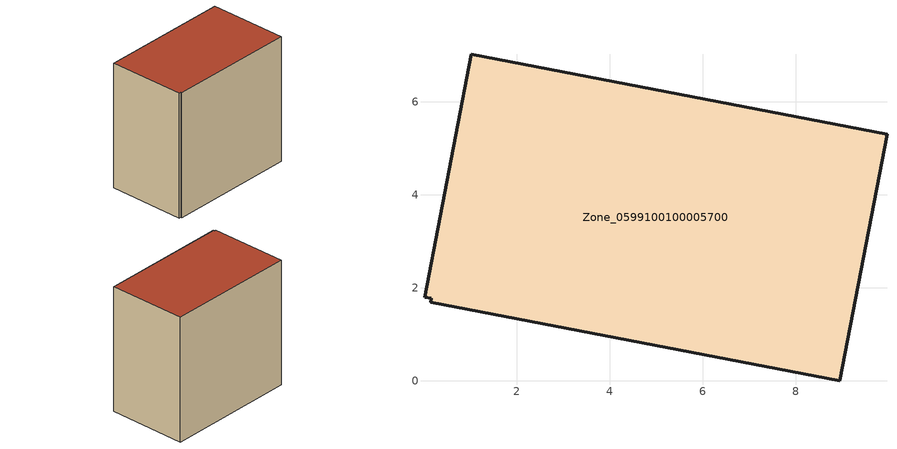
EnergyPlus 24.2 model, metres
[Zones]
Zone_0599100100005700
 floor ground (C_G): 0.15,1.69 0.16,1.77 0.02,1.8 1.02,7.02 9.96,5.3 8.94,0 z0
 wall outside (C_F): 8.94,0 9.96,5.3 1.02,7.02 0.02,1.8 0.16,1.77 0.15,1.69 8.94,0 z0:8.74
 roof outside (C_R): 0.16,1.77 0.15,1.69 8.94,0 9.96,5.3 1.02,7.02 0.02,1.8 z8.74
[BUILDING]
Pand.0599100100005700: North Axis=0; Terrain=City; Loads Convergence Tolerance Value=0.04; Temperature Convergence Tolerance Value=0.4; Solar Distribution=FullExterior; Maximum Number of Warmup Days=25; Minimum Number of Warmup Days=1
[Site:Location]
Rotterdam.The.Hague.AP_ZH_NLD Design_Conditions: Latitude=51.96; Longitude=4.45; Time Zone=1; Elevation=-4.5
[SITE:GROUNDTEMPERATURE:BUILDINGSURFACE]
18, 18, 18, 18, 18, 18, 18, 18, 18, 18, 18, 18
[MATERIAL] Thermal Absorptance=0.9; Solar Absorptance=0.7; Visible Absorptance=0.7
Name | Roughness | Thickness | Conductivity | Density | Specific Heat
G.TI.2006-2014 | MediumSmooth | 0.15 | 0.06 | 540 | 1210
F.TI.2006-2014 | Rough | 0.3 | 0.12 | 1920 | 840
R.TI.2006-2014 | MediumRough | 0.2 | 0.08 | 1500 | 1000
[CONSTRUCTION]
C_G: G.TI.2006-2014
C_F: F.TI.2006-2014
C_R: R.TI.2006-2014
[ZONE]
Zone_0599100100005700: Type=1; Multiplier=1; Ceiling Height=Autocalculate; Volume=Autocalculate; Floor Area=autocalculate; Part of Total Floor Area=Yes
[ZONEINFILTRATION:DESIGNFLOWRATE]
Infil_Zone_0599100100005700: Zone or ZoneList or Space or SpaceList=Zone_0599100100005700; Schedule=AlwaysOn; Design Flow Rate Calculation Method=Flow/Area; Flow Rate per Floor Area=0.0015; Constant Term Coefficient=1; Temperature Term Coefficient=0; Velocity Term Coefficient=0; Velocity Squared Term Coefficient=0
[HVACTEMPLATE:ZONE:IDEALLOADSAIRSYSTEM]
Zone_0599100100005700: Maximum Heating Supply Air Temperature=50; Minimum Cooling Supply Air Temperature=13; Maximum Heating Supply Air Humidity Ratio=0.0156; Minimum Cooling Supply Air Humidity Ratio=0.0077; Heating Limit=NoLimit; Cooling Limit=NoLimit; Dehumidification Control Type=ConstantSensibleHeatRatio; Cooling Sensible Heat Ratio=0.7; Dehumidification Setpoint=60; Humidification Control Type=None; Humidification Setpoint=30; Outdoor Air Method=None; Outdoor Air Flow Rate per Person=0.00944; Outdoor Air Flow Rate per Zone Floor Area=0; Outdoor Air Flow Rate per Zone=0; Demand Controlled Ventilation Type=None; Outdoor Air Economizer Type=NoEconomizer; Heat Recovery Type=None; Sensible Heat Recovery Effectiveness=0.7; Latent Heat Recovery Effectiveness=0.65
[ZONECONTROL:THERMOSTAT]
ThermostatControl_Zone_0599100100005700: Zone or ZoneList=Zone_0599100100005700; Control Type Schedule=DualSetpointControlType; Control 1=Thermostat_Zone_0599100100005700; Temperature Difference Between Cutout And Setpoint=0
[THERMOSTATSETPOINT:DUALSETPOINT]
Thermostat_Zone_0599100100005700: Heating Setpoint Temperature Schedule=HeatingSetpoint_Zone_0599100100005700; Cooling Setpoint Temperature Schedule=CoolingSetpoint_Zone_0599100100005700
[SCHEDULE:COMPACT]
HeatingSetpoint_Zone_0599100100005700: Through: 12/31, For: AllDays, Until: 24:00, 21
CoolingSetpoint_Zone_0599100100005700: Through: 12/31, For: AllDays, Until: 24:00, 24
DualSetpointControlType: Through: 12/31, For: AllDays, Until: 24:00, 4
AlwaysOn: Through: 12/31, For: AllDays, Until: 24:00, 1
